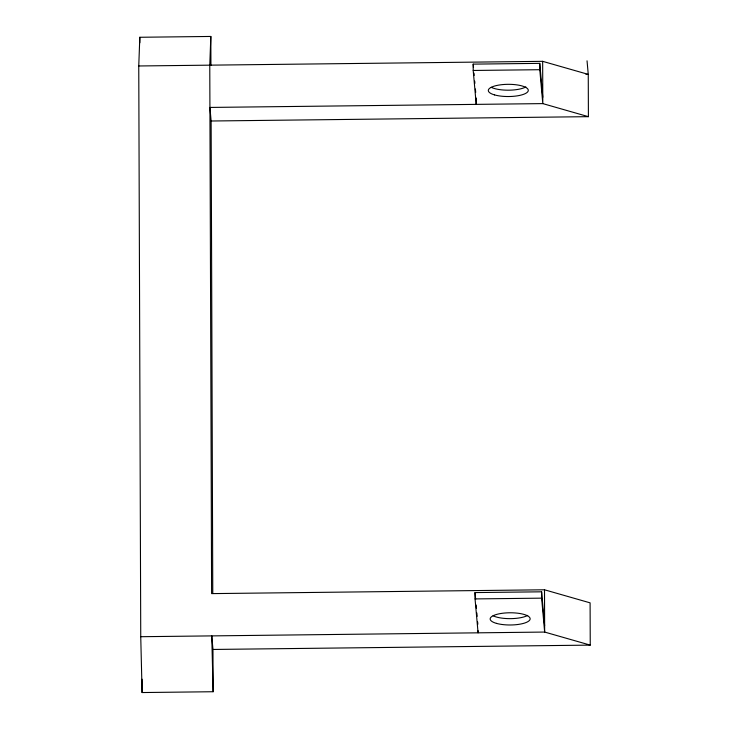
<?xml version="1.0" encoding="UTF-8"?>
<svg xmlns="http://www.w3.org/2000/svg" width="729" height="729" viewBox="0 0 729 729"><rect width="100%" height="100%" fill="white"/><g stroke="black" fill="none" stroke-linecap="round" stroke-linejoin="round"><path stroke-width="1.09" d="M213.123 691.73L211.765 635.888L212.968 649.457L213.123 691.73L142.1 692.55L140.743 636.709L138.756 65.975L139.813 37.27L210.827 36.45L210.936 65.373M210.827 36.45L209.77 65.163L211.61 593.616L544.508 589.788L590.098 602.847L590.244 645.119L212.968 649.457M138.756 65.975L542.658 61.336L588.257 74.385L588.403 116.667L211.128 121.005L209.916 107.436L542.804 103.609L588.403 116.667M476.21 98.032L476.228 104.375L473.203 70.467L473.185 64.125L539.761 63.359L542.786 97.267M473.203 70.467L539.788 69.702L542.804 103.609L542.658 61.336M585.979 74.413L588.257 74.385L587.045 60.826M478.069 630.722L478.078 632.827L475.053 598.919L475.026 592.577L541.611 591.811L544.627 625.728M475.053 598.919L541.629 598.154L544.654 632.061L590.244 645.119M140.743 636.709L544.654 632.061L544.508 589.788M473.185 64.125L473.486 67.515M473.987 73.164L474.187 75.424M474.697 81.083L474.898 83.343M475.399 88.993L475.7 92.383M475.026 592.577L475.636 599.356M476.137 605.015L476.438 608.405M476.839 612.925L477.149 616.315M477.65 621.965L477.85 624.224M539.761 63.359L539.788 69.702M541.611 591.811L541.629 598.154M211.128 121.005L212.777 593.515M139.813 37.27L139.831 42.829M142.055 679.2L142.1 692.55M527.705 615.394A19.984 6.105 -0.2 0 1 493.105 615.795M525.855 86.942A19.984 6.105 -0.2 0 1 491.264 87.334M496.413 623.359A19.984 6.105 -0.2 0 0 529.591 620.242A19.984 6.105 -0.2 0 0 504.459 613.043A19.984 6.105 -0.2 0 0 496.413 623.359M494.572 94.907A19.984 6.105 -0.2 0 0 527.741 91.79A19.984 6.105 -0.2 0 0 502.618 84.591A19.984 6.105 -0.2 0 0 494.572 94.907"/></g></svg>
